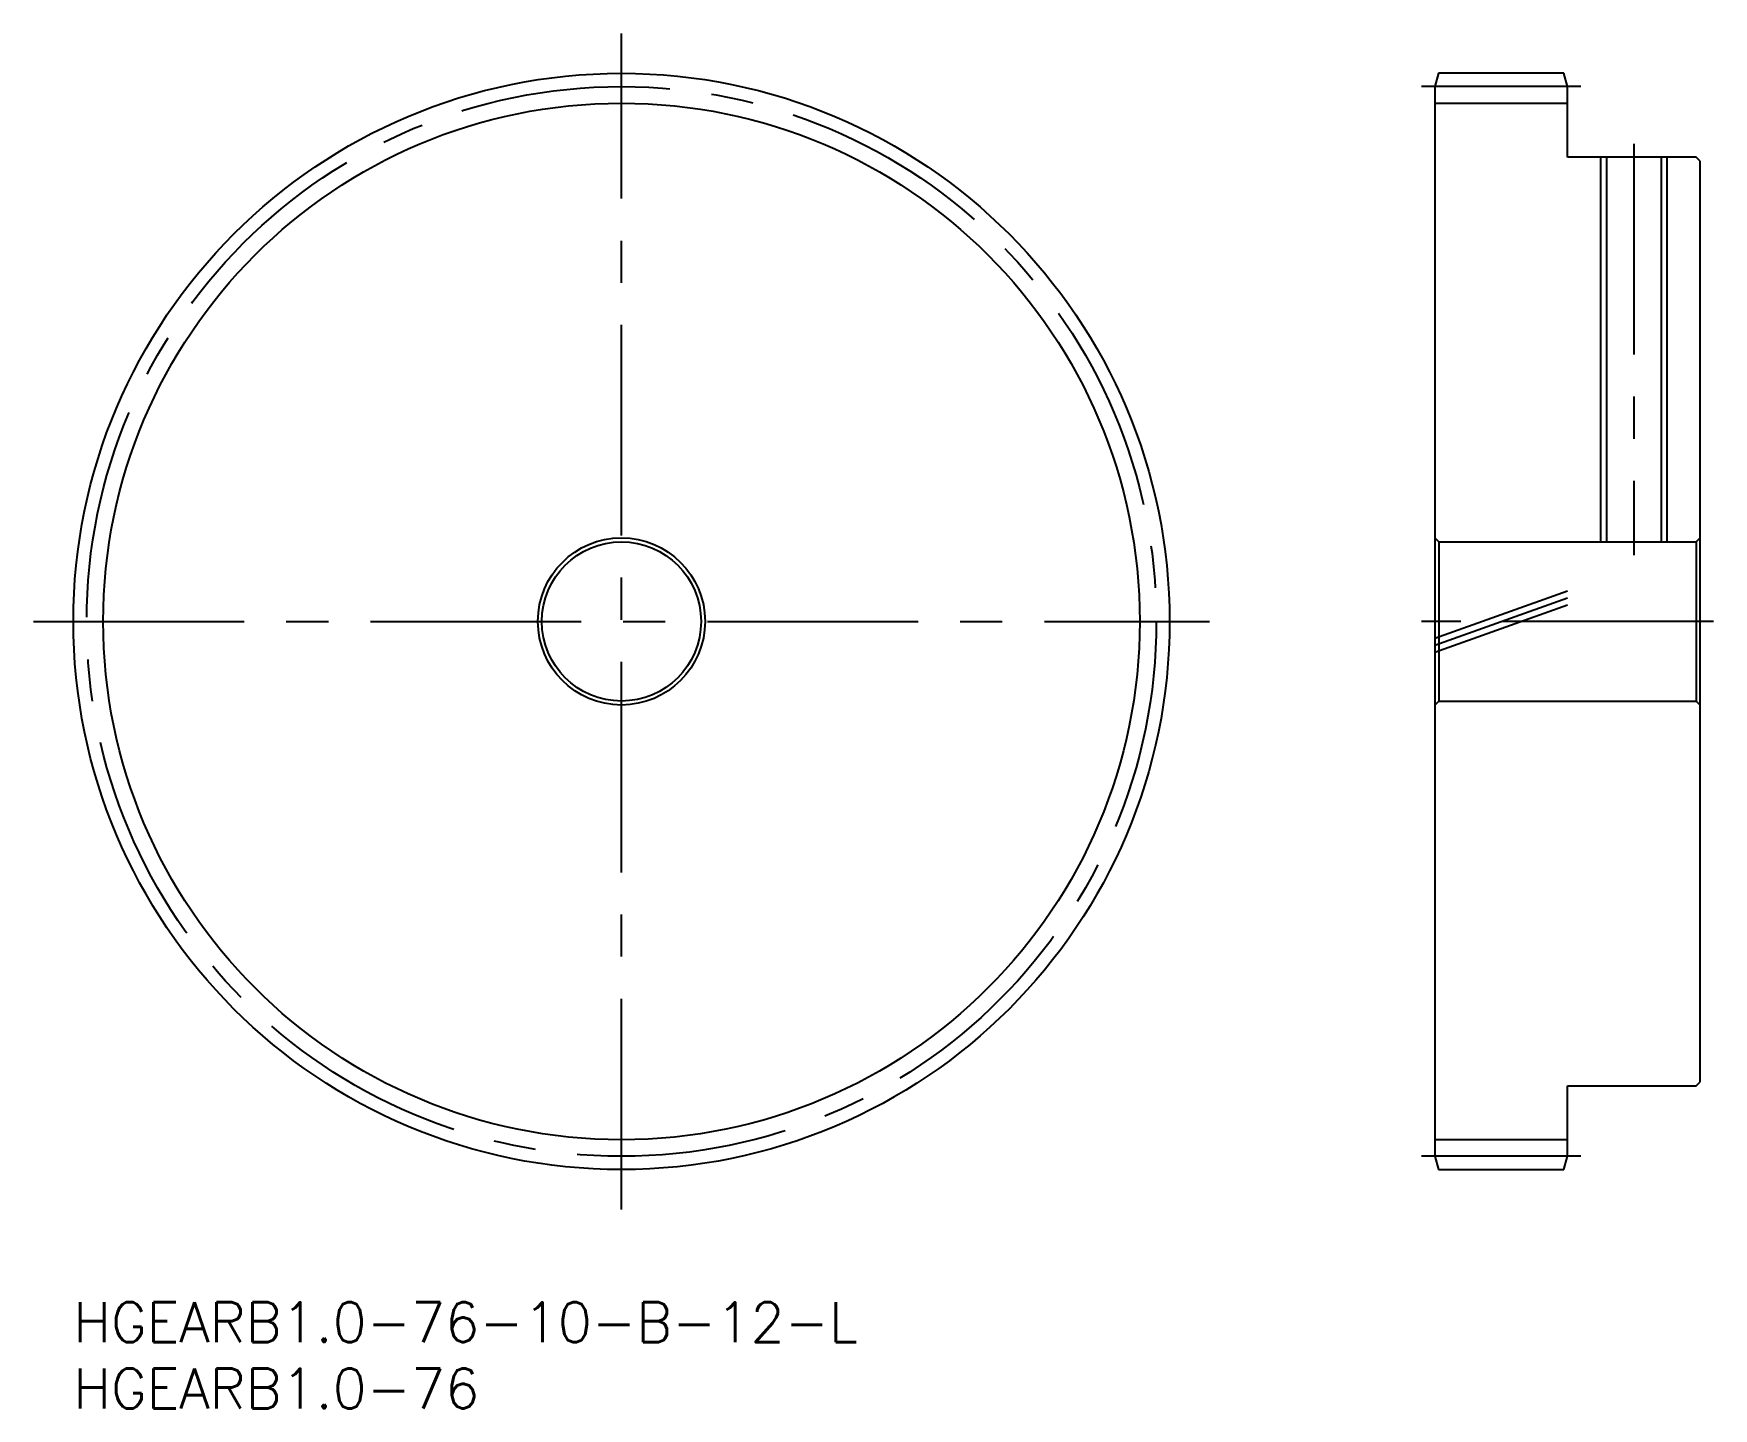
# Model space of a CAD drawing. Extents: x -3 to 124, y -8 to 96.
import ezdxf

# ---------------------------------------------------------------- set-up
doc = ezdxf.new("R2010")
doc.units = 0
doc.header["$LTSCALE"] = 0.5
doc.linetypes.add('CENTER', pattern=[50.8, 31.75, -6.35, 6.35, -6.35])
doc.linetypes.add('PHANTOM', pattern=[63.5, 31.75, -6.35, 6.35, -6.35, 6.35, -6.35])
for name, color, linetype in [('MSM_CENTER', 1, 'CENTER'), ('MSM_CONTINUOUS', 7, 'CONTINUOUS'), ('MSM_IMAGINARY', 6, 'PHANTOM'), ('MSM_NARROW', 5, 'CONTINUOUS'), ('MSM_PART_NUMBER', 7, 'CONTINUOUS')]:
    doc.layers.add(name, color=color, linetype=linetype)
doc.styles.get("Standard").update_dxf_attribs({"font": 'txt.shx', "height": 1, "bigfont": 'bigfont.shx'})

# ---------------------------------------------------------------- blocks, each defined once
blk = doc.blocks.new('*U17')
at = {"layer": 'MSM_PART_NUMBER'}
blk.add_text('HGEARB1.0-76-10-B-12-L', height=3, dxfattribs=at).set_placement((0, -2.98))
blk = doc.blocks.new('*U18')
at = {"layer": 'MSM_PART_NUMBER'}
blk.add_text('HGEARB1.0-76', height=3, dxfattribs=at).set_placement((0, -7.98))

msp = doc.modelspace()

# ---------------------------------------------------------------- linework, layer by layer
at = {"layer": 'MSM_CENTER'}
for p, q in [((41.32, 7.02), (41.32, 95.66)), ((113.64, 91.66), (101.64, 91.66)), ((117.64, 87.34), (117.64, 56.34)), ((-3, 51.34), (85.64, 51.34)), ((123.64, 51.34), (101.64, 51.34)), ((113.64, 11.02), (101.64, 11.02))]:
    msp.add_line(p, q, dxfattribs=at)
msp.add_circle((41.32, 51.34), 40.32, dxfattribs=at)
at = {"layer": 'MSM_CONTINUOUS'}
for p, q in [((102.91, 92.66), (102.64, 91.66)), ((112.37, 92.66), (102.91, 92.66)), ((112.64, 91.66), (112.37, 92.66)), ((102.64, 91.66), (102.64, 11.02)), ((112.64, 86.34), (112.64, 91.66)), ((102.64, 90.41), (112.64, 90.41)), ((122.34, 86.34), (112.64, 86.34)), ((115.57, 86.34), (115.57, 57.34)), ((119.71, 86.34), (119.71, 57.34)), ((122.64, 86.04), (122.34, 86.34)), ((122.64, 16.64), (122.64, 86.04)), ((102.94, 57.34), (102.64, 57.64)), ((102.94, 57.34), (102.94, 45.34)), ((102.94, 57.34), (122.34, 57.34)), ((122.64, 57.64), (122.34, 57.34)), ((122.34, 57.34), (122.34, 45.34)), ((102.94, 45.34), (102.64, 45.04)), ((102.94, 45.34), (122.34, 45.34)), ((122.64, 45.04), (122.34, 45.34)), ((122.34, 16.34), (122.64, 16.64)), ((112.64, 11.02), (112.64, 16.34)), ((112.64, 16.34), (122.34, 16.34)), ((112.64, 12.27), (102.64, 12.27)), ((102.64, 11.02), (102.91, 10.02)), ((112.37, 10.02), (112.64, 11.02)), ((102.91, 10.02), (112.37, 10.02))]:
    msp.add_line(p, q, dxfattribs=at)
for radius in [41.32, 6.3, 6]:
    msp.add_circle((41.32, 51.34), radius, dxfattribs=at)
at = {"layer": 'MSM_IMAGINARY'}
for p, q in [((102.64, 50.09), (112.64, 53.64)), ((102.64, 49.56), (112.64, 53.11)), ((102.64, 49.03), (112.64, 52.58))]:
    msp.add_line(p, q, dxfattribs=at)
at = {"layer": 'MSM_NARROW'}
for p, q in [((115.14, 86.34), (115.14, 57.34)), ((120.14, 86.34), (120.14, 57.34))]:
    msp.add_line(p, q, dxfattribs=at)
msp.add_circle((41.32, 51.34), 39.07, dxfattribs=at)

# ---------------------------------------------------------------- block references
at = {"layer": 'MSM_CONTINUOUS'}
for name in ['*U17', '*U18']:
    msp.add_blockref(name, (0, 0), dxfattribs=at)

doc.saveas('drawing.dxf')
